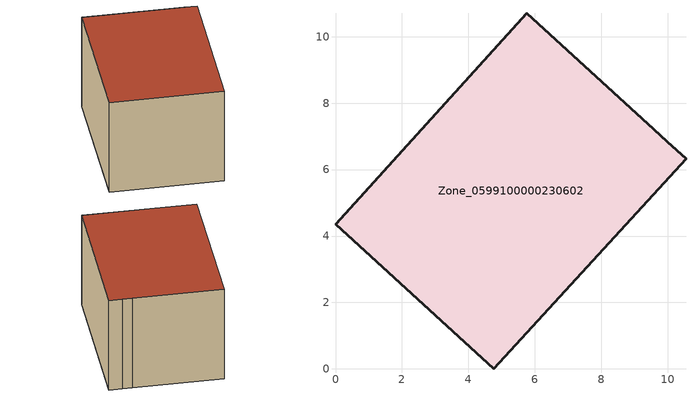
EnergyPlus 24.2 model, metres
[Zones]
Zone_0599100000230602
 floor ground (C_G): 9.58,7.22 9.99,6.84 10.55,6.33 4.77,0 0,4.36 5.76,10.71 z3.09
 wall outside (C_F): 0,4.36 4.77,0 10.55,6.33 9.99,6.84 9.58,7.22 5.76,10.71 0,4.36 z3.09:9.04
 roof outside (C_R): 10.55,6.33 9.99,6.84 9.58,7.22 5.76,10.71 0,4.36 4.77,0 z9.04
[BUILDING]
Pand.0599100000230602: North Axis=0; Terrain=City; Loads Convergence Tolerance Value=0.04; Temperature Convergence Tolerance Value=0.4; Solar Distribution=FullExterior; Maximum Number of Warmup Days=25; Minimum Number of Warmup Days=1
[Site:Location]
Rotterdam.The.Hague.AP_ZH_NLD Design_Conditions: Latitude=51.96; Longitude=4.45; Time Zone=1; Elevation=-4.5
[SITE:GROUNDTEMPERATURE:BUILDINGSURFACE]
18, 18, 18, 18, 18, 18, 18, 18, 18, 18, 18, 18
[MATERIAL] Thermal Absorptance=0.9; Solar Absorptance=0.7; Visible Absorptance=0.7
Name | Roughness | Thickness | Conductivity | Density | Specific Heat
G.TC.1946-1964 | MediumSmooth | 0.15 | 1 | 540 | 1210
F.TC.1946-1964 | Rough | 0.3 | 0.857143 | 1920 | 840
R.TC.1946-1964 | MediumRough | 0.2 | 0.235294 | 1500 | 1000
[CONSTRUCTION]
C_G: G.TC.1946-1964
C_F: F.TC.1946-1964
C_R: R.TC.1946-1964
[ZONE]
Zone_0599100000230602: Type=1; Multiplier=1; Ceiling Height=Autocalculate; Volume=Autocalculate; Floor Area=autocalculate; Part of Total Floor Area=Yes
[ZONEINFILTRATION:DESIGNFLOWRATE]
Infil_Zone_0599100000230602: Zone or ZoneList or Space or SpaceList=Zone_0599100000230602; Schedule=AlwaysOn; Design Flow Rate Calculation Method=Flow/Area; Flow Rate per Floor Area=0.003; Constant Term Coefficient=1; Temperature Term Coefficient=0; Velocity Term Coefficient=0; Velocity Squared Term Coefficient=0
[HVACTEMPLATE:ZONE:IDEALLOADSAIRSYSTEM]
Zone_0599100000230602: Maximum Heating Supply Air Temperature=50; Minimum Cooling Supply Air Temperature=13; Maximum Heating Supply Air Humidity Ratio=0.0156; Minimum Cooling Supply Air Humidity Ratio=0.0077; Heating Limit=NoLimit; Cooling Limit=NoLimit; Dehumidification Control Type=ConstantSensibleHeatRatio; Cooling Sensible Heat Ratio=0.7; Dehumidification Setpoint=60; Humidification Control Type=None; Humidification Setpoint=30; Outdoor Air Method=None; Outdoor Air Flow Rate per Person=0.00944; Outdoor Air Flow Rate per Zone Floor Area=0; Outdoor Air Flow Rate per Zone=0; Demand Controlled Ventilation Type=None; Outdoor Air Economizer Type=NoEconomizer; Heat Recovery Type=None; Sensible Heat Recovery Effectiveness=0.7; Latent Heat Recovery Effectiveness=0.65
[ZONECONTROL:THERMOSTAT]
ThermostatControl_Zone_0599100000230602: Zone or ZoneList=Zone_0599100000230602; Control Type Schedule=DualSetpointControlType; Control 1=Thermostat_Zone_0599100000230602; Temperature Difference Between Cutout And Setpoint=0
[THERMOSTATSETPOINT:DUALSETPOINT]
Thermostat_Zone_0599100000230602: Heating Setpoint Temperature Schedule=HeatingSetpoint_Zone_0599100000230602; Cooling Setpoint Temperature Schedule=CoolingSetpoint_Zone_0599100000230602
[SCHEDULE:COMPACT]
HeatingSetpoint_Zone_0599100000230602: Through: 12/31, For: AllDays, Until: 24:00, 21
CoolingSetpoint_Zone_0599100000230602: Through: 12/31, For: AllDays, Until: 24:00, 24
DualSetpointControlType: Through: 12/31, For: AllDays, Until: 24:00, 4
AlwaysOn: Through: 12/31, For: AllDays, Until: 24:00, 1
